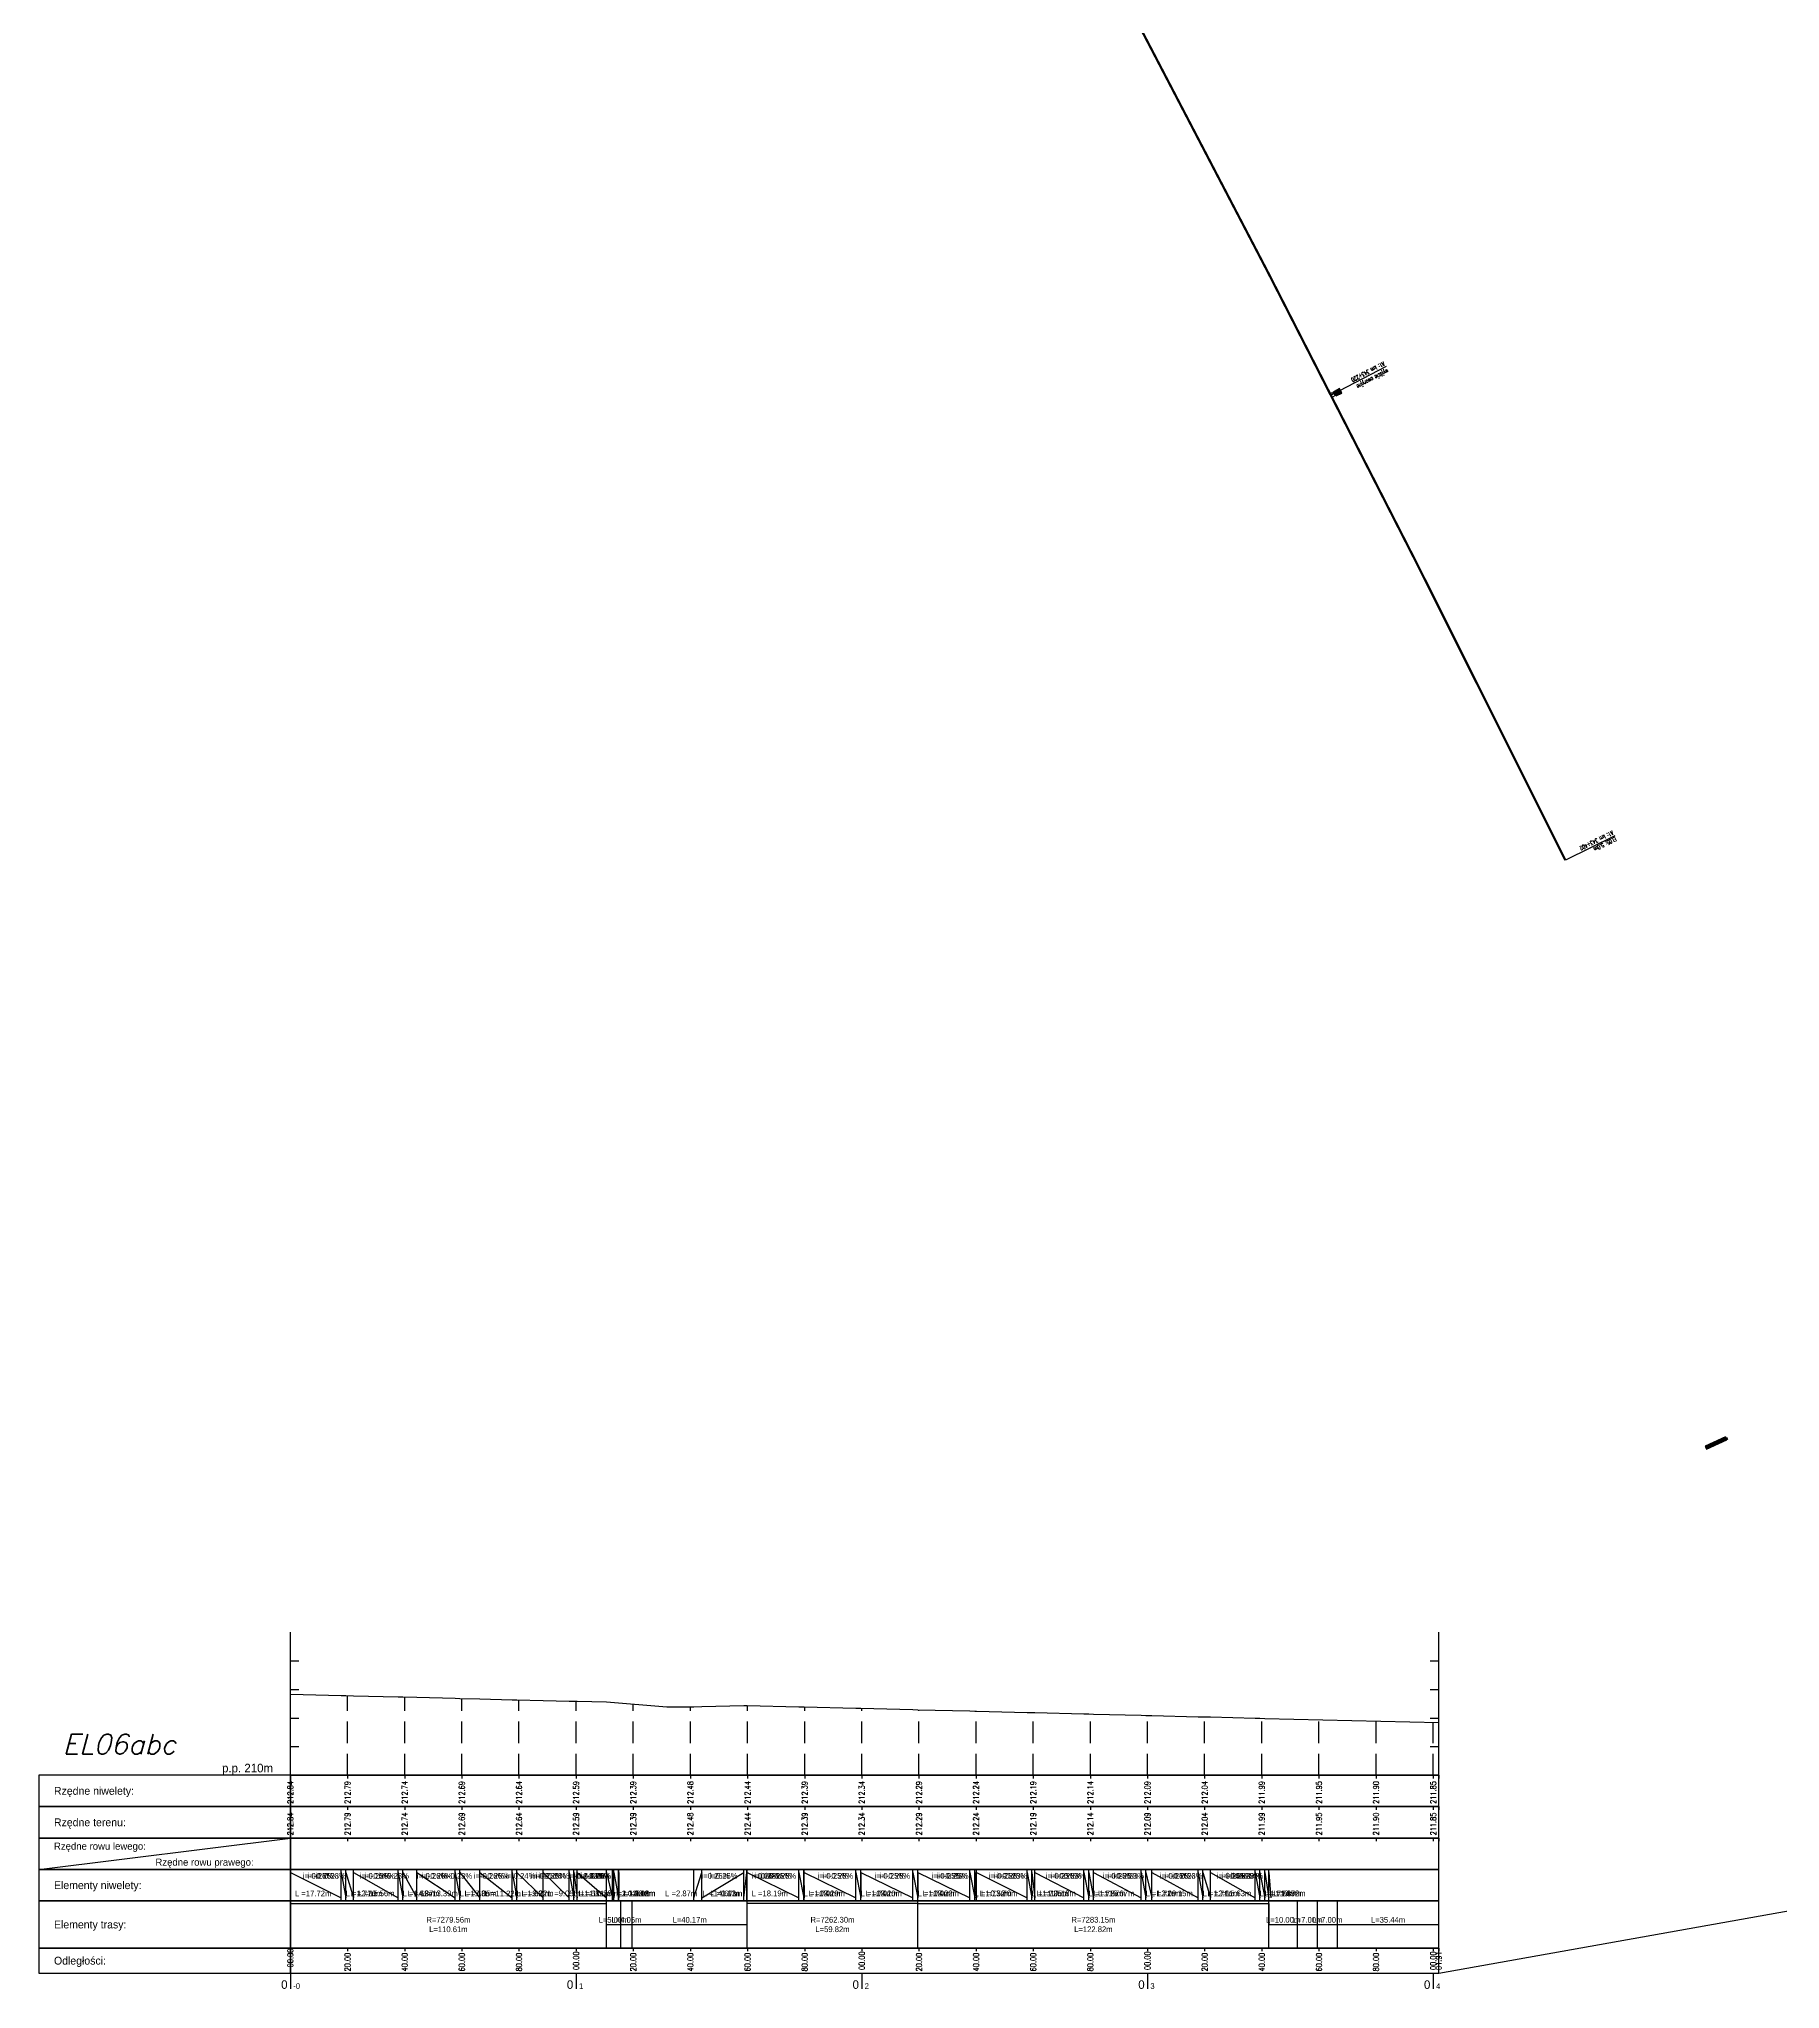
# Model space of a CAD drawing. Header units: metres. Extents: x 7399493 to 7407015, y 5696902 to 5712236.
# Drawn here: x 7404320 to 7404930, y 5704712 to 5705394 of the extents above; entities that cross this region are included whole.
import ezdxf

# ---------------------------------------------------------------- set-up
doc = ezdxf.new("R2010")
doc.units = ezdxf.units.M
doc.linetypes.add('DASHED', pattern=[0.75, 0.5, -0.25])
for name, color, linetype in [('Drzwi ewakuacyjne', 100, 'Continuous'), ('Drzwi ewakuacyjne_opis', 7, 'Continuous'), ('Ekran_akustyczny_5m', 100, 'Continuous'), ('Ekran_akustyczny_5m_opis', 7, 'Continuous'), ('pomoc', 140, 'Continuous'), ('PR_0', 7, 'Continuous'), ('PR_istniejacy_teren', 7, 'Continuous'), ('robocza', 3, 'Continuous'), ('Schody ewakuacyjne', 100, 'Continuous')]:
    doc.layers.add(name, color=color, linetype=linetype)
doc.styles.add('simplex 0.60', font='simplex.shx', dxfattribs={"width": 0.6})
doc.styles.add('simplex 0.80', font='simplex.shx', dxfattribs={"width": 0.8})
doc.styles.add('Standard poch.', font='simplex.shx', dxfattribs={"oblique": 15})

# ---------------------------------------------------------------- blocks, each defined once
blk = doc.blocks.new('Wyjście awaryjne')
at = {"layer": 'Drzwi ewakuacyjne'}
blk.add_lwpolyline([(0, 0), (-1.4, 0, 0.414214), (0, -1.4)], format="xyb", close=True, dxfattribs=at)
blk = doc.blocks.new('*U9')
at = {"layer": 'Schody ewakuacyjne', "ltscale": 0.8}
blk.add_lwpolyline([(-0.97, 0), (-0.97, -2.16), (-0.9, -2.16), (-0.9, 0)], close=True, dxfattribs=at)
at = {"layer": 'Schody ewakuacyjne'}
for points in [[(-0.76, -2.16), (-0.76, 0)], [(-0.76, 0), (0.76, 0)], [(-0.7, 0.27), (0.7, 0.27)], [(-0.7, 0), (-0.7, 0.27), (0.7, 0.27), (0.7, 0)], [(-0.7, -2.16), (-0.7, 0)], [(-0.76, -2.16), (0.76, -2.16)], [(-0.7, -0.27), (0.7, -0.27)], [(-0.7, -0.54), (0.7, -0.54)], [(-0.7, -0.81), (0.7, -0.81)], [(-0.7, -1.08), (0.7, -1.08)], [(-0.7, -1.35), (0.7, -1.35)], [(-0.7, -1.62), (0.7, -1.62)], [(-0.7, -1.89), (0.7, -1.89)], [(-0.7, -2.16), (0.7, -2.16)], [(0.7, -2.16), (0.7, 0)], [(0.76, -2.16), (0.76, 0)]]:
    blk.add_lwpolyline(points, dxfattribs=at)
blk = doc.blocks.new('*U27')
at = {"layer": 'Schody ewakuacyjne', "ltscale": 0.8}
blk.add_lwpolyline([(-0.67, 0), (-0.67, -7.83), (-0.6, -7.83), (-0.6, 0)], close=True, dxfattribs=at)
at = {"layer": 'Schody ewakuacyjne'}
for points in [[(-0.46, -7.83), (-0.46, 0)], [(-0.46, 0), (0.46, 0)], [(-0.4, 0.27), (0.4, 0.27)], [(-0.4, 0), (-0.4, 0.27), (0.4, 0.27), (0.4, 0)], [(-0.4, -7.83), (-0.4, 0)], [(-0.4, -0.27), (0.4, -0.27)], [(-0.4, -0.54), (0.4, -0.54)], [(-0.4, -0.81), (0.4, -0.81)], [(-0.4, -1.08), (0.4, -1.08)], [(-0.4, -1.35), (0.4, -1.35)], [(-0.4, -1.62), (0.4, -1.62)], [(-0.4, -1.89), (0.4, -1.89)], [(-0.4, -2.16), (0.4, -2.16)], [(-0.4, -2.43), (0.4, -2.43)], [(-0.4, -2.7), (0.4, -2.7)], [(-0.4, -2.97), (0.4, -2.97)], [(-0.4, -3.24), (0.4, -3.24)], [(-0.4, -3.51), (0.4, -3.51)], [(-0.4, -3.78), (0.4, -3.78)], [(-0.4, -4.05), (0.4, -4.05)], [(-0.4, -4.32), (0.4, -4.32)], [(-0.4, -4.59), (0.4, -4.59)], [(-0.4, -4.86), (0.4, -4.86)], [(-0.4, -5.13), (0.4, -5.13)], [(-0.4, -5.4), (0.4, -5.4)], [(-0.4, -5.67), (0.4, -5.67)], [(-0.4, -5.94), (0.4, -5.94)], [(-0.4, -6.21), (0.4, -6.21)], [(-0.4, -6.48), (0.4, -6.48)], [(-0.4, -6.75), (0.4, -6.75)], [(0.4, -7.83), (0.4, 0)], [(0.46, -7.83), (0.46, 0)], [(-0.46, -7.83), (0.46, -7.83)], [(-0.4, -7.02), (0.4, -7.02)], [(-0.4, -7.29), (0.4, -7.29)], [(-0.4, -7.56), (0.4, -7.56)], [(-0.4, -7.83), (0.4, -7.83)]]:
    blk.add_lwpolyline(points, dxfattribs=at)
blk = doc.blocks.new('*U122')
at = {"layer": 'PR_0', "color": 1, "linetype": 'Continuous', "lineweight": -3, "char_height": 2}
for s, insert, attachment_point in [('i=-0.25%', (7406124.12, 5706771.55), 9), ('i=-0.25%', (7406125.82, 5706771.55), 9), ('i=-0.23%', (7406128.52, 5706771.55), 9), ('i=-0.25%', (7406144.08, 5706771.55), 9), ('i=-0.25%', (7406145.77, 5706771.55), 9), ('i=-0.23%', (7406150.64, 5706771.55), 9), ('i=-0.26%', (7406164.03, 5706771.55), 9), ('i=-0.26%', (7406165.72, 5706771.55), 9), ('i=-0.23%', (7406172.76, 5706771.55), 9), ('i=-0.26%', (7406183.99, 5706771.55), 9), ('i=-0.26%', (7406185.67, 5706771.55), 9), ('i=-0.24%', (7406194.89, 5706771.55), 9), ('i=-0.26%', (7406203.93, 5706771.55), 9), ('i=-0.26%', (7406205.62, 5706771.55), 9), ('i=-0.24%', (7406206.72, 5706771.55), 9), ('i=-0.24%', (7406217.01, 5706771.55), 9), ('i=-4.22%', (7406219.13, 5706771.55), 9), ('i=-4.21%', (7406219.56, 5706771.55), 9), ('i=-4.21%', (7406221.23, 5706771.55), 9), ('i=-4.13%', (7406221.35, 5706771.55), 9), ('i=-4.00%', (7406221.37, 5706771.55), 9), ('i=-3.76%', (7406221.39, 5706771.55), 9), ('i=0.26%', (7406253.05, 5706771.55), 7), ('i=0.26%', (7406255.91, 5706771.55), 7), ('i=0.26%', (7406270.59, 5706771.55), 7), ('i=0.28%', (7406271.7, 5706771.55), 7), ('i=-0.25%', (7406284.41, 5706771.55), 9), ('i=-0.25%', (7406286.15, 5706771.55), 9), ('i=-0.23%', (7406286.17, 5706771.55), 9), ('i=-0.25%', (7406304.36, 5706771.55), 9), ('i=-0.25%', (7406306.1, 5706771.55), 9), ('i=-0.23%', (7406306.11, 5706771.55), 9), ('i=-0.25%', (7406324.31, 5706771.55), 9), ('i=-0.25%', (7406326.05, 5706771.55), 9), ('L =17.72m', (7406110.77, 5706765.42), 7), ('L =1.71m', (7406128.49, 5706765.42), 7), ('L =2.70m', (7406130.2, 5706765.42), 7), ('L =15.56m', (7406132.9, 5706765.42), 7), ('L =1.69m', (7406148.45, 5706765.42), 7), ('L =4.87m', (7406150.15, 5706765.42), 7), ('L =13.39m', (7406155.02, 5706765.42), 7), ('L =1.68m', (7406168.41, 5706765.42), 7), ('L =7.05m', (7406170.09, 5706765.42), 7), ('L =11.22m', (7406177.14, 5706765.42), 7), ('L =1.68m', (7406188.36, 5706765.42), 7), ('L =9.22m', (7406190.04, 5706765.42), 7), ('L =9.05m', (7406199.26, 5706765.42), 7), ('L =1.68m', (7406208.31, 5706765.42), 7), ('L =1.11m', (7406209.99, 5706765.42), 7), ('L =10.28m', (7406211.1, 5706765.42), 7), ('L =2.12m', (7406221.38, 5706765.42), 7), ('L =0.43m', (7406223.51, 5706765.42), 7), ('L =1.67m', (7406223.93, 5706765.42), 7), ('L =0.12m', (7406225.61, 5706765.42), 7), ('L =0.03m', (7406225.72, 5706765.42), 7), ('L =0.01m', (7406225.75, 5706765.42), 7), ('L =2.87m', (7406251.54, 5706765.42), 9), ('L =14.67m', (7406266.21, 5706765.42), 9), ('L =1.11m', (7406267.32, 5706765.42), 9), ('L =0.03m', (7406267.35, 5706765.42), 9), ('L =18.19m', (7406270.6, 5706765.42), 7), ('L =1.74m', (7406288.79, 5706765.42), 7), ('L =0.02m', (7406290.52, 5706765.42), 7), ('L =18.19m', (7406290.54, 5706765.42), 7), ('L =1.74m', (7406308.74, 5706765.42), 7), ('L =0.01m', (7406310.47, 5706765.42), 7), ('L =18.20m', (7406310.48, 5706765.42), 7), ('L =1.74m', (7406328.69, 5706765.42), 7)]:
    blk.add_mtext(s, dxfattribs=dict(at, insert=insert, attachment_point=attachment_point))
blk = doc.blocks.new('*U121')
at = {"layer": 'robocza', "color": 1, "linetype": 'Continuous', "lineweight": -3, "char_height": 2}
for s, insert, attachment_point in [('R=7279.56m^JL=110.61m', (7406164.45, 5706755.55), 5), ('L=5.00m', (7406222.26, 5706756.17), 8), ('L=4.05m', (7406226.78, 5706756.17), 8), ('L=40.17m', (7406248.89, 5706756.17), 8), ('R=7262.30m^JL=59.82m', (7406298.89, 5706755.55), 5), ('R=7283.15m^JL=122.82m', (7406390.21, 5706755.55), 5), ('L=10.00m', (7406456.62, 5706756.17), 8), ('L=7.00m', (7406465.12, 5706756.17), 8), ('L=7.00m', (7406472.12, 5706756.17), 8), ('L=35.44m', (7406493.34, 5706756.17), 8)]:
    blk.add_mtext(s, dxfattribs=dict(at, insert=insert, attachment_point=attachment_point))
blk = doc.blocks.new('*U120')
at = {"layer": 'robocza', "color": 1, "linetype": 'Continuous', "lineweight": -3, "char_height": 2, "attachment_point": 5, "rotation": 90, "style": 'simplex 0.80'}
for s, insert in [('-00.00', (7406109.15, 5706742.9)), ('20.00', (7406129.15, 5706742.4)), ('40.00', (7406149.15, 5706742.4)), ('60.00', (7406169.15, 5706742.4)), ('80.00', (7406189.15, 5706742.4)), ('00.00', (7406209.15, 5706742.9)), ('20.00', (7406229.15, 5706742.4)), ('40.00', (7406249.15, 5706742.4)), ('60.00', (7406269.15, 5706742.4)), ('80.00', (7406289.15, 5706742.4)), ('00.00', (7406309.15, 5706742.9)), ('20.00', (7406329.15, 5706742.4)), ('40.00', (7406349.15, 5706742.4)), ('60.00', (7406369.15, 5706742.4)), ('80.00', (7406389.15, 5706742.4)), ('00.00', (7406409.15, 5706742.9)), ('20.00', (7406429.15, 5706742.4)), ('40.00', (7406449.15, 5706742.4)), ('60.00', (7406469.15, 5706742.4)), ('80.00', (7406489.15, 5706742.4)), ('00.00', (7406509.15, 5706742.9)), ('01.91', (7406511.06, 5706742.9))]:
    blk.add_mtext(s, dxfattribs=dict(at, insert=insert))
blk = doc.blocks.new('*U119')
at = {"layer": 'robocza', "color": 1, "linetype": 'Continuous', "lineweight": -3}
for s, insert, char_height, attachment_point in [('0', (7406108.15, 5706733), 3, 9), ('0', (7406208.15, 5706733), 3, 9), ('0', (7406308.15, 5706733), 3, 9), ('0', (7406408.15, 5706733), 3, 9), ('0', (7406508.15, 5706733), 3, 9), ('-0', (7406110.15, 5706733), 2, 7), ('1', (7406210.15, 5706733), 2, 7), ('2', (7406310.15, 5706733), 2, 7), ('3', (7406410.15, 5706733), 2, 7), ('4', (7406510.15, 5706733), 2, 7)]:
    blk.add_mtext(s, dxfattribs=dict(at, insert=insert, char_height=char_height, attachment_point=attachment_point))
blk = doc.blocks.new('*U164')
at = {"layer": 'PR_0', "color": 1, "linetype": 'Continuous', "lineweight": -3, "char_height": 2}
for s, insert, attachment_point in [('i=-0.23%', (7406300.23, 5703870.01), 9), ('i=-0.25%', (7406318.45, 5703870.01), 9), ('i=-0.25%', (7406320.18, 5703870.01), 9), ('i=-0.23%', (7406320.7, 5703870.01), 9), ('i=-0.25%', (7406338.4, 5703870.01), 9), ('i=-0.25%', (7406340.13, 5703870.01), 9), ('i=-0.23%', (7406341.17, 5703870.01), 9), ('i=-0.25%', (7406358.36, 5703870.01), 9), ('i=-0.25%', (7406360.08, 5703870.01), 9), ('i=-0.23%', (7406361.64, 5703870.01), 9), ('i=-0.25%', (7406378.31, 5703870.01), 9), ('i=-0.25%', (7406380.03, 5703870.01), 9), ('i=-0.23%', (7406382.11, 5703870.01), 9), ('i=-0.25%', (7406398.26, 5703870.01), 9), ('i=-0.25%', (7406399.98, 5703870.01), 9), ('i=-0.23%', (7406402.58, 5703870.01), 9), ('i=-0.25%', (7406418.22, 5703870.01), 9), ('i=-0.25%', (7406419.92, 5703870.01), 9), ('i=-0.23%', (7406421.66, 5703870.01), 9), ('i=-0.23%', (7406423.05, 5703870.01), 9), ('i=-6.14%', (7406423.78, 5703870.01), 9), ('L =0.00m', (7406304.61, 5703863.89), 7), ('L =18.22m', (7406304.61, 5703863.89), 7), ('L =1.73m', (7406322.82, 5703863.89), 7), ('L =0.52m', (7406324.55, 5703863.89), 7), ('L =17.70m', (7406325.08, 5703863.89), 7), ('L =1.72m', (7406342.78, 5703863.89), 7), ('L =1.05m', (7406344.5, 5703863.89), 7), ('L =17.18m', (7406345.55, 5703863.89), 7), ('L =1.72m', (7406362.73, 5703863.89), 7), ('L =1.57m', (7406364.45, 5703863.89), 7), ('L =16.67m', (7406366.02, 5703863.89), 7), ('L =1.72m', (7406382.69, 5703863.89), 7), ('L =2.09m', (7406384.4, 5703863.89), 7), ('L =16.15m', (7406386.49, 5703863.89), 7), ('L =1.71m', (7406402.64, 5703863.89), 7), ('L =2.61m', (7406404.35, 5703863.89), 7), ('L =15.63m', (7406406.96, 5703863.89), 7), ('L =1.71m', (7406422.59, 5703863.89), 7), ('L =1.74m', (7406424.3, 5703863.89), 7), ('L =1.39m', (7406426.04, 5703863.89), 7), ('L =0.72m', (7406427.43, 5703863.89), 7)]:
    blk.add_mtext(s, dxfattribs=dict(at, insert=insert, attachment_point=attachment_point))

msp = doc.modelspace()

# ---------------------------------------------------------------- linework, layer by layer
at = {"layer": 'Drzwi ewakuacyjne_opis'}
msp.add_line((7404791.91, 5705279.36), (7404772.74, 5705269.3), dxfattribs=at)
at = {"layer": 'Ekran_akustyczny_5m', "const_width": 0.8}
msp.add_lwpolyline([(7404586.94, 5705622.52, -0.00086), (7404697.31, 5705414.31, -0.006437), (7404854.68, 5705106.67, -0.006437)], format="xyb", dxfattribs=at)
at = {"layer": 'Ekran_akustyczny_5m_opis'}
msp.add_line((7404871.94, 5705115.19), (7404854.68, 5705106.67), dxfattribs=at)
at = {"layer": 'pomoc', "color": 7, "linetype": 'DASHED', "lineweight": -3, "ltscale": 15}
for p, q in [((7404628.42, 5704786.54), (7404628.42, 5704809.44)), ((7404648.42, 5704786.54), (7404648.42, 5704808.94)), ((7404668.42, 5704786.54), (7404668.42, 5704808.45)), ((7404688.42, 5704786.54), (7404688.42, 5704807.95)), ((7404708.42, 5704786.54), (7404708.42, 5704807.45)), ((7404728.42, 5704786.54), (7404728.42, 5704806.95)), ((7404748.42, 5704786.54), (7404748.42, 5704806.45))]:
    msp.add_line(p, q, dxfattribs=at)
at = {"layer": 'pomoc', "color": 7, "linetype": 'Continuous', "lineweight": -3}
for p, q in [((7404628.07, 5704786.54), (7404751.61, 5704786.54)), ((7404628.42, 5704775.54), (7404628.42, 5704774.44)), ((7404648.42, 5704775.54), (7404648.42, 5704774.44)), ((7404668.42, 5704775.54), (7404668.42, 5704774.44)), ((7404688.42, 5704775.54), (7404688.42, 5704774.44)), ((7404708.42, 5704775.54), (7404708.42, 5704774.44)), ((7404728.42, 5704775.54), (7404728.42, 5704774.44)), ((7404748.42, 5704775.54), (7404748.42, 5704774.44)), ((7404628.42, 5704764.54), (7404628.42, 5704763.44)), ((7404648.42, 5704764.54), (7404648.42, 5704763.44)), ((7404668.42, 5704764.54), (7404668.42, 5704763.44)), ((7404688.42, 5704764.54), (7404688.42, 5704763.44)), ((7404708.42, 5704764.54), (7404708.42, 5704763.44)), ((7404728.42, 5704764.54), (7404728.42, 5704763.44)), ((7404748.42, 5704764.54), (7404748.42, 5704763.44)), ((7404628.42, 5704726.04), (7404628.42, 5704724.94)), ((7404648.42, 5704726.04), (7404648.42, 5704724.94)), ((7404668.42, 5704726.04), (7404668.42, 5704724.94)), ((7404688.42, 5704726.04), (7404688.42, 5704724.94)), ((7404708.42, 5704726.04), (7404708.42, 5704724.94)), ((7404728.42, 5704726.04), (7404728.42, 5704724.94)), ((7404748.42, 5704726.04), (7404748.42, 5704724.94)), ((7404708.42, 5704717.24), (7404708.42, 5704711.74))]:
    msp.add_line(p, q, dxfattribs=at)
at = {"layer": 'pomoc', "color": 1, "linetype": 'Continuous', "lineweight": -3}
for p, q in [((7404628.42, 5704786.54), (7404628.42, 5704785.44)), ((7404648.42, 5704786.54), (7404648.42, 5704785.44)), ((7404668.42, 5704786.54), (7404668.42, 5704785.44)), ((7404688.42, 5704786.54), (7404688.42, 5704785.44)), ((7404708.42, 5704786.54), (7404708.42, 5704785.44)), ((7404728.42, 5704786.54), (7404728.42, 5704785.44)), ((7404748.42, 5704786.54), (7404748.42, 5704785.44)), ((7404628.42, 5704764.54), (7404628.42, 5704763.44)), ((7404648.42, 5704764.54), (7404648.42, 5704763.44)), ((7404668.42, 5704764.54), (7404668.42, 5704763.44)), ((7404688.42, 5704764.54), (7404688.42, 5704763.44)), ((7404708.42, 5704764.54), (7404708.42, 5704763.44)), ((7404728.42, 5704764.54), (7404728.42, 5704763.44)), ((7404748.42, 5704764.54), (7404748.42, 5704763.44)), ((7404628.07, 5704742.54), (7404628.07, 5704753.54)), ((7404628.07, 5704742.54), (7404628.07, 5704753.54)), ((7404628.07, 5704752.44), (7404628.07, 5704743.64)), ((7404628.07, 5704752.44), (7404646.28, 5704743.64)), ((7404646.28, 5704742.54), (7404646.28, 5704753.54)), ((7404646.28, 5704752.44), (7404648.01, 5704743.64)), ((7404648.01, 5704742.54), (7404648.01, 5704753.54)), ((7404648.01, 5704752.44), (7404648.54, 5704743.64)), ((7404648.54, 5704742.54), (7404648.54, 5704753.54)), ((7404648.54, 5704752.44), (7404666.24, 5704743.64)), ((7404666.24, 5704742.54), (7404666.24, 5704753.54)), ((7404666.24, 5704752.44), (7404667.96, 5704743.64)), ((7404667.96, 5704742.54), (7404667.96, 5704753.54)), ((7404667.96, 5704752.44), (7404669.01, 5704743.64)), ((7404669.01, 5704742.54), (7404669.01, 5704753.54)), ((7404669.01, 5704752.44), (7404686.19, 5704743.64)), ((7404686.19, 5704742.54), (7404686.19, 5704753.54)), ((7404686.19, 5704752.44), (7404687.91, 5704743.64)), ((7404687.91, 5704742.54), (7404687.91, 5704753.54)), ((7404687.91, 5704752.44), (7404689.48, 5704743.64)), ((7404689.48, 5704742.54), (7404689.48, 5704753.54)), ((7404689.48, 5704752.44), (7404706.15, 5704743.64)), ((7404706.15, 5704742.54), (7404706.15, 5704753.54)), ((7404706.15, 5704752.44), (7404707.86, 5704743.64)), ((7404707.86, 5704742.54), (7404707.86, 5704753.54)), ((7404707.86, 5704752.44), (7404709.95, 5704743.64)), ((7404709.95, 5704742.54), (7404709.95, 5704753.54)), ((7404709.95, 5704752.44), (7404726.1, 5704743.64)), ((7404726.1, 5704742.54), (7404726.1, 5704753.54)), ((7404726.1, 5704752.44), (7404727.81, 5704743.64)), ((7404727.81, 5704742.54), (7404727.81, 5704753.54)), ((7404727.81, 5704752.44), (7404730.42, 5704743.64)), ((7404730.42, 5704742.54), (7404730.42, 5704753.54)), ((7404730.42, 5704752.44), (7404746.05, 5704743.64)), ((7404746.05, 5704742.54), (7404746.05, 5704753.54)), ((7404746.05, 5704752.44), (7404747.76, 5704743.64)), ((7404747.76, 5704742.54), (7404747.76, 5704753.54)), ((7404747.76, 5704752.44), (7404749.5, 5704743.64)), ((7404749.5, 5704742.54), (7404749.5, 5704753.54)), ((7404749.5, 5704752.44), (7404750.89, 5704743.64)), ((7404750.89, 5704742.54), (7404750.89, 5704753.54)), ((7404750.89, 5704752.44), (7404751.61, 5704743.64)), ((7404628.07, 5704726.04), (7404628.07, 5704742.54)), ((7404628.07, 5704741.71), (7404628.07, 5704741.71)), ((7404628.07, 5704741.71), (7404628.07, 5704741.69)), ((7404628.07, 5704741.69), (7404750.89, 5704741.69)), ((7404750.89, 5704726.04), (7404750.89, 5704742.54)), ((7404750.89, 5704741.69), (7404750.89, 5704734.29)), ((7404750.89, 5704734.29), (7404750.89, 5704734.29)), ((7404750.89, 5704734.29), (7404760.89, 5704734.29))]:
    msp.add_line(p, q, dxfattribs=at)
at = {"layer": 'pomoc', "color": 3, "linetype": 'Continuous', "lineweight": 25}
msp.add_line((7404810.33, 5704717.24), (7404980.99, 5704747.76), dxfattribs=at)
at = {"layer": 'PR_istniejacy_teren', "color": 7, "linetype": 'Continuous', "lineweight": -3, "ltscale": 4}
for p, q in [((7404408.42, 5704814.9), (7404426.14, 5704814.45)), ((7404426.14, 5704814.45), (7404427.84, 5704814.41)), ((7404427.84, 5704814.41), (7404430.54, 5704814.35)), ((7404430.54, 5704814.35), (7404446.1, 5704813.96)), ((7404446.1, 5704813.96), (7404447.79, 5704813.91)), ((7404447.79, 5704813.91), (7404452.66, 5704813.8)), ((7404452.66, 5704813.8), (7404466.05, 5704813.46)), ((7404466.05, 5704813.46), (7404467.74, 5704813.42)), ((7404467.74, 5704813.42), (7404474.78, 5704813.25)), ((7404474.78, 5704813.25), (7404486.01, 5704812.96)), ((7404486.01, 5704812.96), (7404487.69, 5704812.92)), ((7404487.69, 5704812.92), (7404496.91, 5704812.7)), ((7404496.91, 5704812.7), (7404505.95, 5704812.47)), ((7404505.95, 5704812.47), (7404507.64, 5704812.42)), ((7404507.64, 5704812.42), (7404508.74, 5704812.4)), ((7404508.74, 5704812.4), (7404519.03, 5704812.15)), ((7404519.03, 5704812.15), (7404540.22, 5704810.41)), ((7404540.22, 5704810.41), (7404549.57, 5704810.45)), ((7404549.57, 5704810.45), (7404552.43, 5704810.53)), ((7404552.43, 5704810.53), (7404567.11, 5704810.91)), ((7404567.11, 5704810.91), (7404568.22, 5704810.94)), ((7404568.22, 5704810.94), (7404568.24, 5704810.94)), ((7404568.24, 5704810.94), (7404586.43, 5704810.49)), ((7404586.43, 5704810.49), (7404588.17, 5704810.44)), ((7404588.17, 5704810.44), (7404588.19, 5704810.44)), ((7404588.19, 5704810.44), (7404606.38, 5704809.99)), ((7404606.38, 5704809.99), (7404608.12, 5704809.95)), ((7404608.12, 5704809.95), (7404608.13, 5704809.95)), ((7404608.13, 5704809.95), (7404626.33, 5704809.49)), ((7404626.33, 5704809.49), (7404628.07, 5704809.45)), ((7404628.07, 5704809.45), (7404628.07, 5704809.45)), ((7404628.07, 5704809.45), (7404646.28, 5704809)), ((7404646.28, 5704809), (7404648.01, 5704808.95)), ((7404648.01, 5704808.95), (7404648.54, 5704808.94)), ((7404648.54, 5704808.94), (7404666.24, 5704808.5)), ((7404666.24, 5704808.5), (7404667.96, 5704808.46)), ((7404667.96, 5704808.46), (7404669.01, 5704808.43)), ((7404669.01, 5704808.43), (7404686.19, 5704808)), ((7404686.19, 5704808), (7404687.91, 5704807.96)), ((7404687.91, 5704807.96), (7404689.48, 5704807.92)), ((7404689.48, 5704807.92), (7404706.15, 5704807.51)), ((7404706.15, 5704807.51), (7404707.86, 5704807.46)), ((7404707.86, 5704807.46), (7404709.95, 5704807.41)), ((7404709.95, 5704807.41), (7404726.1, 5704807.01)), ((7404726.1, 5704807.01), (7404727.81, 5704806.97)), ((7404727.81, 5704806.97), (7404730.42, 5704806.91)), ((7404730.42, 5704806.91), (7404746.05, 5704806.51)), ((7404746.05, 5704806.51), (7404747.76, 5704806.47)), ((7404747.76, 5704806.47), (7404749.5, 5704806.43)), ((7404749.5, 5704806.43), (7404810.33, 5704805.03))]:
    msp.add_line(p, q, dxfattribs=at)
at = {"layer": 'robocza', "color": 7, "linetype": 'Continuous', "lineweight": -3}
for p, q in [((7404408.42, 5704786.54), (7404408.42, 5704836.54)), ((7404810.33, 5704786.54), (7404810.33, 5704836.54)), ((7404408.42, 5704826.54), (7404411.42, 5704826.54)), ((7404807.33, 5704826.54), (7404810.33, 5704826.54)), ((7404408.42, 5704816.54), (7404411.42, 5704816.54)), ((7404807.33, 5704816.54), (7404810.33, 5704816.54)), ((7404408.42, 5704806.54), (7404411.42, 5704806.54)), ((7404807.33, 5704806.54), (7404810.33, 5704806.54)), ((7404408.42, 5704796.54), (7404411.42, 5704796.54)), ((7404807.33, 5704796.54), (7404810.33, 5704796.54)), ((7404408.42, 5704786.54), (7404810.33, 5704786.54)), ((7404807.33, 5704786.54), (7404810.33, 5704786.54)), ((7404408.42, 5704775.54), (7404408.42, 5704774.44)), ((7404428.42, 5704775.54), (7404428.42, 5704774.44)), ((7404448.42, 5704775.54), (7404448.42, 5704774.44)), ((7404468.42, 5704775.54), (7404468.42, 5704774.44)), ((7404488.42, 5704775.54), (7404488.42, 5704774.44)), ((7404508.42, 5704775.54), (7404508.42, 5704774.44)), ((7404528.42, 5704775.54), (7404528.42, 5704774.44)), ((7404548.42, 5704775.54), (7404548.42, 5704774.44)), ((7404568.42, 5704775.54), (7404568.42, 5704774.44)), ((7404588.42, 5704775.54), (7404588.42, 5704774.44)), ((7404608.42, 5704775.54), (7404608.42, 5704774.44)), ((7404628.42, 5704775.54), (7404628.42, 5704774.44)), ((7404648.42, 5704775.54), (7404648.42, 5704774.44)), ((7404668.42, 5704775.54), (7404668.42, 5704774.44)), ((7404688.42, 5704775.54), (7404688.42, 5704774.44)), ((7404708.42, 5704775.54), (7404708.42, 5704774.44)), ((7404728.42, 5704775.54), (7404728.42, 5704774.44)), ((7404748.42, 5704775.54), (7404748.42, 5704774.44)), ((7404768.42, 5704775.54), (7404768.42, 5704774.44)), ((7404788.42, 5704775.54), (7404788.42, 5704774.44)), ((7404808.42, 5704775.54), (7404808.42, 5704774.44)), ((7404810.33, 5704775.54), (7404810.33, 5704774.44)), ((7404320.42, 5704753.54), (7404408.42, 5704764.54)), ((7404408.42, 5704764.54), (7404408.42, 5704763.44)), ((7404428.42, 5704764.54), (7404428.42, 5704763.44)), ((7404448.42, 5704764.54), (7404448.42, 5704763.44)), ((7404468.42, 5704764.54), (7404468.42, 5704763.44)), ((7404488.42, 5704764.54), (7404488.42, 5704763.44)), ((7404508.42, 5704764.54), (7404508.42, 5704763.44)), ((7404528.42, 5704764.54), (7404528.42, 5704763.44)), ((7404548.42, 5704764.54), (7404548.42, 5704763.44)), ((7404568.42, 5704764.54), (7404568.42, 5704763.44)), ((7404588.42, 5704764.54), (7404588.42, 5704763.44)), ((7404608.42, 5704764.54), (7404608.42, 5704763.44)), ((7404628.42, 5704764.54), (7404628.42, 5704763.44)), ((7404648.42, 5704764.54), (7404648.42, 5704763.44)), ((7404668.42, 5704764.54), (7404668.42, 5704763.44)), ((7404688.42, 5704764.54), (7404688.42, 5704763.44)), ((7404708.42, 5704764.54), (7404708.42, 5704763.44)), ((7404728.42, 5704764.54), (7404728.42, 5704763.44)), ((7404748.42, 5704764.54), (7404748.42, 5704763.44)), ((7404768.42, 5704764.54), (7404768.42, 5704763.44)), ((7404788.42, 5704764.54), (7404788.42, 5704763.44)), ((7404808.42, 5704764.54), (7404808.42, 5704763.44)), ((7404810.33, 5704764.54), (7404810.33, 5704763.44)), ((7404408.42, 5704726.04), (7404408.42, 5704724.94)), ((7404428.42, 5704726.04), (7404428.42, 5704724.94)), ((7404448.42, 5704726.04), (7404448.42, 5704724.94)), ((7404468.42, 5704726.04), (7404468.42, 5704724.94)), ((7404488.42, 5704726.04), (7404488.42, 5704724.94)), ((7404508.42, 5704726.04), (7404508.42, 5704724.94)), ((7404528.42, 5704726.04), (7404528.42, 5704724.94)), ((7404548.42, 5704726.04), (7404548.42, 5704724.94)), ((7404568.42, 5704726.04), (7404568.42, 5704724.94)), ((7404588.42, 5704726.04), (7404588.42, 5704724.94)), ((7404608.42, 5704726.04), (7404608.42, 5704724.94)), ((7404628.42, 5704726.04), (7404628.42, 5704724.94)), ((7404648.42, 5704726.04), (7404648.42, 5704724.94)), ((7404668.42, 5704726.04), (7404668.42, 5704724.94)), ((7404688.42, 5704726.04), (7404688.42, 5704724.94)), ((7404708.42, 5704726.04), (7404708.42, 5704724.94)), ((7404728.42, 5704726.04), (7404728.42, 5704724.94)), ((7404748.42, 5704726.04), (7404748.42, 5704724.94)), ((7404768.42, 5704726.04), (7404768.42, 5704724.94)), ((7404788.42, 5704726.04), (7404788.42, 5704724.94)), ((7404808.42, 5704726.04), (7404808.42, 5704724.94)), ((7404810.33, 5704726.04), (7404810.33, 5704724.94)), ((7404408.42, 5704717.24), (7404408.42, 5704711.74)), ((7404508.42, 5704717.24), (7404508.42, 5704711.74)), ((7404608.42, 5704717.24), (7404608.42, 5704711.74)), ((7404708.42, 5704717.24), (7404708.42, 5704711.74)), ((7404808.42, 5704717.24), (7404808.42, 5704711.74))]:
    msp.add_line(p, q, dxfattribs=at)
at = {"layer": 'robocza', "color": 7, "linetype": 'DASHED', "lineweight": -3, "ltscale": 15}
for p, q in [((7404810.33, 5704786.54), (7404810.33, 5704836.54)), ((7404408.42, 5704786.54), (7404408.42, 5704814.9)), ((7404428.42, 5704786.54), (7404428.42, 5704814.4)), ((7404448.42, 5704786.54), (7404448.42, 5704813.9)), ((7404468.42, 5704786.54), (7404468.42, 5704813.4)), ((7404488.42, 5704786.54), (7404488.42, 5704812.9)), ((7404508.42, 5704786.54), (7404508.42, 5704812.4)), ((7404528.42, 5704786.54), (7404528.42, 5704811.37)), ((7404548.42, 5704786.54), (7404548.42, 5704810.45)), ((7404568.42, 5704786.54), (7404568.42, 5704810.94)), ((7404588.42, 5704786.54), (7404588.42, 5704810.44)), ((7404608.42, 5704786.54), (7404608.42, 5704809.94)), ((7404768.42, 5704786.54), (7404768.42, 5704805.99)), ((7404788.42, 5704786.54), (7404788.42, 5704805.53)), ((7404808.42, 5704786.54), (7404808.42, 5704805.07))]:
    msp.add_line(p, q, dxfattribs=at)
at = {"layer": 'robocza', "color": 1, "linetype": 'Continuous', "lineweight": -3}
for p, q in [((7404408.42, 5704786.54), (7404408.42, 5704785.44)), ((7404428.42, 5704786.54), (7404428.42, 5704785.44)), ((7404448.42, 5704786.54), (7404448.42, 5704785.44)), ((7404468.42, 5704786.54), (7404468.42, 5704785.44)), ((7404488.42, 5704786.54), (7404488.42, 5704785.44)), ((7404508.42, 5704786.54), (7404508.42, 5704785.44)), ((7404528.42, 5704786.54), (7404528.42, 5704785.44)), ((7404548.42, 5704786.54), (7404548.42, 5704785.44)), ((7404568.42, 5704786.54), (7404568.42, 5704785.44)), ((7404588.42, 5704786.54), (7404588.42, 5704785.44)), ((7404608.42, 5704786.54), (7404608.42, 5704785.44)), ((7404628.42, 5704786.54), (7404628.42, 5704785.44)), ((7404648.42, 5704786.54), (7404648.42, 5704785.44)), ((7404668.42, 5704786.54), (7404668.42, 5704785.44)), ((7404688.42, 5704786.54), (7404688.42, 5704785.44)), ((7404708.42, 5704786.54), (7404708.42, 5704785.44)), ((7404728.42, 5704786.54), (7404728.42, 5704785.44)), ((7404748.42, 5704786.54), (7404748.42, 5704785.44)), ((7404768.42, 5704786.54), (7404768.42, 5704785.44)), ((7404788.42, 5704786.54), (7404788.42, 5704785.44)), ((7404808.42, 5704786.54), (7404808.42, 5704785.44)), ((7404810.33, 5704786.54), (7404810.33, 5704785.44)), ((7404408.42, 5704764.54), (7404408.42, 5704763.44)), ((7404428.42, 5704764.54), (7404428.42, 5704763.44)), ((7404448.42, 5704764.54), (7404448.42, 5704763.44)), ((7404468.42, 5704764.54), (7404468.42, 5704763.44)), ((7404488.42, 5704764.54), (7404488.42, 5704763.44)), ((7404508.42, 5704764.54), (7404508.42, 5704763.44)), ((7404528.42, 5704764.54), (7404528.42, 5704763.44)), ((7404548.42, 5704764.54), (7404548.42, 5704763.44)), ((7404568.42, 5704764.54), (7404568.42, 5704763.44)), ((7404588.42, 5704764.54), (7404588.42, 5704763.44)), ((7404608.42, 5704764.54), (7404608.42, 5704763.44)), ((7404628.42, 5704764.54), (7404628.42, 5704763.44)), ((7404648.42, 5704764.54), (7404648.42, 5704763.44)), ((7404668.42, 5704764.54), (7404668.42, 5704763.44)), ((7404688.42, 5704764.54), (7404688.42, 5704763.44)), ((7404708.42, 5704764.54), (7404708.42, 5704763.44)), ((7404728.42, 5704764.54), (7404728.42, 5704763.44)), ((7404748.42, 5704764.54), (7404748.42, 5704763.44)), ((7404768.42, 5704764.54), (7404768.42, 5704763.44)), ((7404788.42, 5704764.54), (7404788.42, 5704763.44)), ((7404808.42, 5704764.54), (7404808.42, 5704763.44)), ((7404810.33, 5704764.54), (7404810.33, 5704763.44)), ((7404408.42, 5704742.54), (7404408.42, 5704753.54)), ((7404408.42, 5704752.44), (7404426.14, 5704743.64)), ((7404426.14, 5704742.54), (7404426.14, 5704753.54)), ((7404426.14, 5704752.44), (7404427.84, 5704743.64)), ((7404427.84, 5704742.54), (7404427.84, 5704753.54)), ((7404427.84, 5704752.44), (7404430.54, 5704743.64)), ((7404430.54, 5704742.54), (7404430.54, 5704753.54)), ((7404430.54, 5704752.44), (7404446.1, 5704743.64)), ((7404446.1, 5704742.54), (7404446.1, 5704753.54)), ((7404446.1, 5704752.44), (7404447.79, 5704743.64)), ((7404447.79, 5704742.54), (7404447.79, 5704753.54)), ((7404447.79, 5704752.44), (7404452.66, 5704743.64)), ((7404452.66, 5704742.54), (7404452.66, 5704753.54)), ((7404452.66, 5704752.44), (7404466.05, 5704743.64)), ((7404466.05, 5704742.54), (7404466.05, 5704753.54)), ((7404466.05, 5704752.44), (7404467.74, 5704743.64)), ((7404467.74, 5704742.54), (7404467.74, 5704753.54)), ((7404467.74, 5704752.44), (7404474.78, 5704743.64)), ((7404474.78, 5704742.54), (7404474.78, 5704753.54)), ((7404474.78, 5704752.44), (7404486.01, 5704743.64)), ((7404486.01, 5704742.54), (7404486.01, 5704753.54)), ((7404486.01, 5704752.44), (7404487.69, 5704743.64)), ((7404487.69, 5704742.54), (7404487.69, 5704753.54)), ((7404487.69, 5704752.44), (7404496.91, 5704743.64)), ((7404496.91, 5704742.54), (7404496.91, 5704753.54)), ((7404496.91, 5704752.44), (7404505.95, 5704743.64)), ((7404505.95, 5704742.54), (7404505.95, 5704753.54)), ((7404505.95, 5704752.44), (7404507.64, 5704743.64)), ((7404507.64, 5704742.54), (7404507.64, 5704753.54)), ((7404507.64, 5704752.44), (7404508.74, 5704743.64)), ((7404508.74, 5704742.54), (7404508.74, 5704753.54)), ((7404508.74, 5704752.44), (7404519.03, 5704743.64)), ((7404519.03, 5704742.54), (7404519.03, 5704753.54)), ((7404519.03, 5704752.44), (7404521.15, 5704743.64)), ((7404521.15, 5704742.54), (7404521.15, 5704753.54)), ((7404521.15, 5704752.44), (7404521.58, 5704743.64)), ((7404521.58, 5704742.54), (7404521.58, 5704753.54)), ((7404521.58, 5704752.44), (7404523.25, 5704743.64)), ((7404523.25, 5704742.54), (7404523.25, 5704753.54)), ((7404523.25, 5704752.44), (7404523.37, 5704743.64)), ((7404523.37, 5704742.54), (7404523.37, 5704753.54)), ((7404523.37, 5704752.44), (7404523.39, 5704743.64)), ((7404523.39, 5704742.54), (7404523.39, 5704753.54)), ((7404523.39, 5704752.44), (7404523.41, 5704743.64)), ((7404523.41, 5704742.54), (7404523.41, 5704753.54)), ((7404549.57, 5704742.54), (7404549.57, 5704753.54)), ((7404549.57, 5704743.64), (7404552.43, 5704752.44)), ((7404552.43, 5704742.54), (7404552.43, 5704753.54)), ((7404552.43, 5704743.64), (7404567.11, 5704752.44)), ((7404567.11, 5704742.54), (7404567.11, 5704753.54)), ((7404567.11, 5704743.64), (7404568.22, 5704752.44)), ((7404568.22, 5704742.54), (7404568.22, 5704753.54)), ((7404568.22, 5704743.64), (7404568.24, 5704752.44)), ((7404568.24, 5704742.54), (7404568.24, 5704753.54)), ((7404568.24, 5704752.44), (7404586.43, 5704743.64)), ((7404586.43, 5704742.54), (7404586.43, 5704753.54)), ((7404586.43, 5704752.44), (7404588.17, 5704743.64)), ((7404588.17, 5704742.54), (7404588.17, 5704753.54)), ((7404588.17, 5704752.44), (7404588.19, 5704743.64)), ((7404588.19, 5704742.54), (7404588.19, 5704753.54)), ((7404588.19, 5704752.44), (7404606.38, 5704743.64)), ((7404606.38, 5704742.54), (7404606.38, 5704753.54)), ((7404606.38, 5704752.44), (7404608.12, 5704743.64)), ((7404608.12, 5704742.54), (7404608.12, 5704753.54)), ((7404608.12, 5704752.44), (7404608.13, 5704743.64)), ((7404608.13, 5704742.54), (7404608.13, 5704753.54)), ((7404608.13, 5704752.44), (7404626.33, 5704743.64)), ((7404626.33, 5704742.54), (7404626.33, 5704753.54)), ((7404626.33, 5704752.44), (7404628.07, 5704743.64)), ((7404408.42, 5704726.04), (7404408.42, 5704742.54)), ((7404408.42, 5704741.7), (7404408.42, 5704741.7)), ((7404408.42, 5704741.7), (7404519.03, 5704741.7)), ((7404519.03, 5704726.04), (7404519.03, 5704742.54)), ((7404519.03, 5704741.7), (7404519.03, 5704741.7)), ((7404524.03, 5704726.04), (7404524.03, 5704742.54)), ((7404528.08, 5704726.04), (7404528.08, 5704742.54)), ((7404568.24, 5704726.04), (7404568.24, 5704742.54)), ((7404568.24, 5704734.29), (7404568.24, 5704741.71)), ((7404568.24, 5704741.71), (7404628.07, 5704741.71)), ((7404628.07, 5704726.04), (7404628.07, 5704742.54)), ((7404628.07, 5704741.71), (7404628.07, 5704741.69)), ((7404628.07, 5704741.69), (7404750.89, 5704741.69)), ((7404750.89, 5704726.04), (7404750.89, 5704742.54)), ((7404750.89, 5704741.69), (7404750.89, 5704734.29)), ((7404760.89, 5704726.04), (7404760.89, 5704742.54)), ((7404767.89, 5704726.04), (7404767.89, 5704742.54)), ((7404774.89, 5704726.04), (7404774.89, 5704742.54)), ((7404519.03, 5704734.29), (7404519.03, 5704734.29)), ((7404519.03, 5704734.29), (7404524.03, 5704734.29)), ((7404524.03, 5704734.29), (7404528.08, 5704734.29)), ((7404528.08, 5704734.29), (7404568.24, 5704734.29)), ((7404750.89, 5704734.29), (7404750.89, 5704734.29)), ((7404750.89, 5704734.29), (7404760.89, 5704734.29)), ((7404760.89, 5704734.29), (7404767.89, 5704734.29)), ((7404767.89, 5704734.29), (7404774.89, 5704734.29)), ((7404774.89, 5704734.29), (7404810.33, 5704734.29))]:
    msp.add_line(p, q, dxfattribs=at)
at = {"layer": 'robocza', "color": 7, "linetype": 'Continuous', "lineweight": -3}
for points in [[(7404408.42, 5704775.54), (7404408.42, 5704786.54), (7404320.42, 5704786.54), (7404320.42, 5704775.54)], [(7404408.42, 5704775.54), (7404810.33, 5704775.54), (7404810.33, 5704786.54), (7404408.42, 5704786.54)], [(7404408.42, 5704764.54), (7404408.42, 5704775.54), (7404320.42, 5704775.54), (7404320.42, 5704764.54)], [(7404408.42, 5704764.54), (7404810.33, 5704764.54), (7404810.33, 5704775.54), (7404408.42, 5704775.54)], [(7404408.42, 5704753.54), (7404408.42, 5704764.54), (7404320.42, 5704764.54), (7404320.42, 5704753.54)], [(7404408.42, 5704753.54), (7404408.42, 5704764.54), (7404320.42, 5704764.54), (7404320.42, 5704753.54)], [(7404408.42, 5704753.54), (7404810.33, 5704753.54), (7404810.33, 5704764.54), (7404408.42, 5704764.54)], [(7404408.42, 5704753.54), (7404810.33, 5704753.54), (7404810.33, 5704764.54), (7404408.42, 5704764.54)], [(7404408.42, 5704742.54), (7404408.42, 5704753.54), (7404320.42, 5704753.54), (7404320.42, 5704742.54)], [(7404408.42, 5704742.54), (7404810.33, 5704742.54), (7404810.33, 5704753.54), (7404408.42, 5704753.54)], [(7404408.42, 5704726.04), (7404408.42, 5704742.54), (7404320.42, 5704742.54), (7404320.42, 5704726.04)], [(7404408.42, 5704726.04), (7404810.33, 5704726.04), (7404810.33, 5704742.54), (7404408.42, 5704742.54)], [(7404408.42, 5704717.24), (7404408.42, 5704726.04), (7404320.42, 5704726.04), (7404320.42, 5704717.24)], [(7404408.42, 5704717.24), (7404810.33, 5704717.24), (7404810.33, 5704726.04), (7404408.42, 5704726.04)]]:
    msp.add_3dface(points, dxfattribs=at)

# ---------------------------------------------------------------- block references
at = {"color": 1, "linetype": 'Continuous', "lineweight": 25, "rotation": 294.8413145136233}
msp.add_blockref('*U27', (7404911.03, 5704904.3), dxfattribs=at)
at = {"layer": 'Drzwi ewakuacyjne', "rotation": 207.1305958535044}
msp.add_blockref('Wyjście awaryjne', (7404773.06, 5705268.67), dxfattribs=at)
at = {"layer": 'pomoc', "color": 140, "linetype": 'Continuous', "lineweight": -3}
msp.add_blockref('*U164', (-1674.92, 880.28), dxfattribs=at)
at = {"layer": 'robocza', "color": 3, "linetype": 'Continuous', "lineweight": -3}
for name in ['*U122', '*U121', '*U120', '*U119']:
    msp.add_blockref(name, (-1700.73, -2021.26), dxfattribs=at)
at = {"layer": 'Schody ewakuacyjne', "rotation": 117.1305960672385}
msp.add_blockref('*U9', (7404774.06, 5705269.99), dxfattribs=at)

# ---------------------------------------------------------------- texts
at = {"layer": 'Drzwi ewakuacyjne_opis', "char_height": 1.5, "attachment_point": 7, "rotation": 207.69172, "style": 'simplex 0.60'}
for s, insert in [('A1: km 343+220', (7404790.95, 5705281.18)), ('wyjście awaryjne', (7404792.11, 5705278.98))]:
    msp.add_mtext(s, dxfattribs=dict(at, insert=insert))
at = {"layer": 'Ekran_akustyczny_5m_opis', "char_height": 1.5, "attachment_point": 7, "rotation": 206.27217, "style": 'simplex 0.60'}
for s, insert in [('A1: km 343+402', (7404871.03, 5705117.04)), ('EL05: 5.0m', (7404872.1, 5705114.87))]:
    msp.add_mtext(s, dxfattribs=dict(at, insert=insert))
at = {"layer": 'pomoc', "color": 1, "linetype": 'Continuous', "lineweight": -3, "char_height": 2, "style": 'simplex 0.80'}
for s, insert, attachment_point, rotation in [('212.29', (7404628.42, 5704784.46), 6, 89.99998), ('212.24', (7404648.42, 5704784.46), 6, 89.99998), ('212.19', (7404668.42, 5704784.46), 6, 89.99998), ('212.14', (7404688.42, 5704784.46), 6, 89.99998), ('212.09', (7404708.42, 5704784.46), 6, 89.99998), ('212.04', (7404728.42, 5704784.46), 6, 89.99998), ('211.99', (7404748.42, 5704784.46), 6, 89.99998), ('211.95', (7404768.42, 5704784.46), 6, 89.99998), ('211.90', (7404788.42, 5704784.46), 6, 89.99998), ('211.85', (7404808.42, 5704784.46), 6, 89.99998), ('212.29', (7404628.42, 5704773.46), 6, 89.99998), ('212.24', (7404648.42, 5704773.46), 6, 89.99998), ('212.19', (7404668.42, 5704773.46), 6, 89.99998), ('212.14', (7404688.42, 5704773.46), 6, 89.99998), ('212.09', (7404708.42, 5704773.46), 6, 89.99998), ('212.04', (7404728.42, 5704773.46), 6, 89.99998), ('211.99', (7404748.42, 5704773.46), 6, 89.99998), ('211.95', (7404768.42, 5704773.46), 6, 89.99998), ('211.90', (7404788.42, 5704773.46), 6, 89.99998), ('211.85', (7404808.42, 5704773.46), 6, 89.99998), ('20.00', (7404628.42, 5704721.14), 5, 90), ('40.00', (7404648.42, 5704721.14), 5, 90), ('60.00', (7404668.42, 5704721.14), 5, 90), ('80.00', (7404688.42, 5704721.14), 5, 90), ('00.00', (7404708.42, 5704721.64), 5, 90), ('20.00', (7404728.42, 5704721.14), 5, 90), ('40.00', (7404748.42, 5704721.14), 5, 90)]:
    msp.add_mtext(s, dxfattribs=dict(at, insert=insert, attachment_point=attachment_point, rotation=rotation))
at = {"layer": 'pomoc', "color": 1, "linetype": 'Continuous', "lineweight": -3}
for s, insert, char_height, attachment_point in [('R=7283.15m^JL=122.82m', (7404689.48, 5704734.29), 2, 5), ('L=10.00m', (7404755.89, 5704734.91), 2, 8), ('L=7.00m', (7404764.39, 5704734.91), 2, 8), ('0', (7404707.42, 5704711.74), 3, 9), ('3', (7404709.42, 5704711.74), 2, 7)]:
    msp.add_mtext(s, dxfattribs=dict(at, insert=insert, char_height=char_height, attachment_point=attachment_point))
at = {"layer": 'robocza', "style": 'Standard poch.', "oblique": 15}
msp.add_text('EL06abc', height=7, dxfattribs=at).set_placement((7404328.76, 5704793.92))
at = {"layer": 'robocza', "color": 2, "linetype": 'Continuous', "lineweight": -3, "insert": (7404393.42, 5704790.54), "char_height": 3, "attachment_point": 2}
msp.add_mtext('p.p. 210m', dxfattribs=at)
at = {"layer": 'robocza', "color": 1, "linetype": 'Continuous', "lineweight": -3, "char_height": 2, "attachment_point": 6, "rotation": 89.99998, "style": 'simplex 0.80'}
for s, insert in [('212.84', (7404408.42, 5704784.46)), ('212.79', (7404428.42, 5704784.46)), ('212.74', (7404448.42, 5704784.46)), ('212.69', (7404468.42, 5704784.46)), ('212.64', (7404488.42, 5704784.46)), ('212.59', (7404508.42, 5704784.46)), ('212.39', (7404528.42, 5704784.46)), ('212.48', (7404548.42, 5704784.46)), ('212.44', (7404568.42, 5704784.46)), ('212.39', (7404588.42, 5704784.46)), ('212.34', (7404608.42, 5704784.46)), ('212.84', (7404408.42, 5704773.46)), ('212.79', (7404428.42, 5704773.46)), ('212.74', (7404448.42, 5704773.46)), ('212.69', (7404468.42, 5704773.46)), ('212.64', (7404488.42, 5704773.46)), ('212.59', (7404508.42, 5704773.46)), ('212.39', (7404528.42, 5704773.46)), ('212.48', (7404548.42, 5704773.46)), ('212.44', (7404568.42, 5704773.46)), ('212.39', (7404588.42, 5704773.46)), ('212.34', (7404608.42, 5704773.46))]:
    msp.add_mtext(s, dxfattribs=dict(at, insert=insert))
at = {"layer": 'robocza', "color": 7, "linetype": 'Continuous', "lineweight": -3, "attachment_point": 4}
for s, insert, char_height in [('Rzędne niwelety:', (7404325.67, 5704780.64), 2.75), ('Rzędne terenu:', (7404325.67, 5704769.64), 2.75), ('Rzędne rowu lewego:', (7404325.67, 5704761.34), 2.5), ('Elementy niwelety:', (7404325.67, 5704747.64), 2.75), ('Elementy trasy:', (7404325.67, 5704733.89), 2.75), ('Odległości:', (7404325.67, 5704721.24), 2.75)]:
    msp.add_mtext(s, dxfattribs=dict(at, insert=insert, char_height=char_height))
at = {"layer": 'robocza', "color": 1, "linetype": 'Continuous', "lineweight": -3, "insert": (7404361.17, 5704755.74), "char_height": 2.5, "attachment_point": 4}
msp.add_mtext('Rzędne rowu prawego:', dxfattribs=at)

doc.saveas('drawing.dxf')
